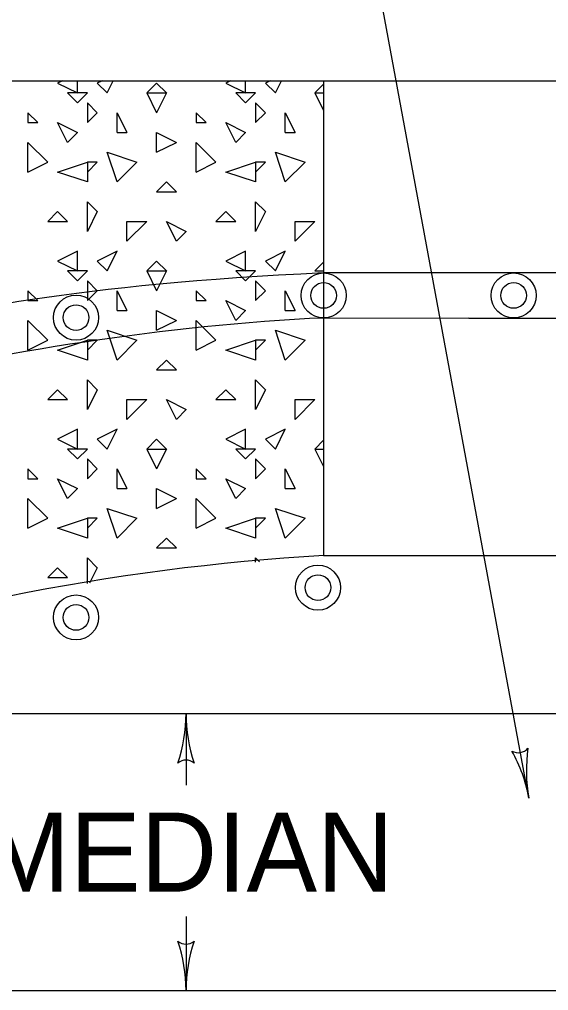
# Model space of a CAD drawing. Extents: x 1001.8 to 1053.4, y 1000.5 to 1021.5.
# Drawn here: x 1031.783 to 1033.12, y 1014.754 to 1017.209 of the extents above; entities that cross this region are included whole.
import ezdxf

# ---------------------------------------------------------------- set-up
doc = ezdxf.new("R2010")
doc.units = 0
doc.layers.add('Level 1', color=7, linetype='Continuous')

msp = doc.modelspace()

# ---------------------------------------------------------------- linework, layer by layer
at = {"layer": 'Level 1'}
for p, q in [((1030.1725, 1017.0546), (1032.5514, 1017.0546)), ((1031.8914, 1017.0546), (1031.8793, 1017.0485)), ((1031.9293, 1017.0235), (1031.9293, 1017.0546)), ((1031.9914, 1017.0546), (1031.9793, 1017.0485)), ((1032.0043, 1017.0235), (1032.0198, 1017.0546)), ((1032.3164, 1017.0546), (1032.3043, 1017.0485)), ((1032.3543, 1017.0235), (1032.3543, 1017.0546)), ((1032.4164, 1017.0546), (1032.4043, 1017.0485)), ((1032.4293, 1017.0235), (1032.4448, 1017.0546)), ((1032.5514, 1017.0546), (1035.25, 1017.0546)), ((1031.8793, 1017.0485), (1031.9293, 1017.0235)), ((1031.9793, 1017.0485), (1032.0043, 1017.0235)), ((1032.1293, 1017.0485), (1032.1043, 1017.0235)), ((1032.1293, 1017.0485), (1032.1543, 1017.0235)), ((1032.3043, 1017.0485), (1032.3543, 1017.0235)), ((1032.4043, 1017.0485), (1032.4293, 1017.0235)), ((1032.5514, 1017.0457), (1032.5293, 1017.0235)), ((1031.9043, 1017.0235), (1031.9293, 1016.9985)), ((1031.9543, 1017.0235), (1031.9043, 1017.0235)), ((1031.9293, 1016.9985), (1031.9543, 1017.0235)), ((1032.1043, 1017.0235), (1032.1543, 1017.0235)), ((1032.1043, 1017.0235), (1032.1293, 1016.9735)), ((1032.1043, 1017.0235), (1032.1543, 1017.0235)), ((1032.1543, 1017.0235), (1032.1293, 1016.9735)), ((1032.3293, 1017.0235), (1032.3543, 1016.9985)), ((1032.3793, 1017.0235), (1032.3293, 1017.0235)), ((1032.3543, 1016.9985), (1032.3793, 1017.0235)), ((1032.5293, 1017.0235), (1032.5514, 1017.0235)), ((1032.5293, 1017.0235), (1032.5514, 1016.9792)), ((1032.5293, 1017.0235), (1032.5514, 1017.0235)), ((1031.9793, 1016.9735), (1031.9543, 1016.9985)), ((1031.9543, 1016.9985), (1031.9543, 1016.9485)), ((1032.4043, 1016.9735), (1032.3793, 1016.9985)), ((1032.3793, 1016.9985), (1032.3793, 1016.9485)), ((1031.8043, 1016.9735), (1031.8043, 1016.9485)), ((1031.8293, 1016.9485), (1031.8043, 1016.9735)), ((1031.9543, 1016.9485), (1031.9793, 1016.9735)), ((1032.2293, 1016.9735), (1032.2293, 1016.9485)), ((1032.2543, 1016.9485), (1032.2293, 1016.9735)), ((1032.3793, 1016.9485), (1032.4043, 1016.9735)), ((1031.8043, 1016.9485), (1031.8293, 1016.9485)), ((1032.2293, 1016.9485), (1032.2543, 1016.9485)), ((1031.9043, 1016.8985), (1031.9293, 1016.9235)), ((1032.0293, 1016.9235), (1032.0543, 1016.9235)), ((1032.3293, 1016.8985), (1032.3543, 1016.9235)), ((1032.4543, 1016.9235), (1032.4793, 1016.9235)), ((1032.1293, 1016.8735), (1032.1793, 1016.8985)), ((1031.8043, 1016.8235), (1031.8543, 1016.8485)), ((1031.8793, 1016.8235), (1031.9543, 1016.8485)), ((1031.9543, 1016.8485), (1031.9543, 1016.7985)), ((1031.9543, 1016.8485), (1031.9543, 1016.8235)), ((1031.9543, 1016.8235), (1031.9793, 1016.8485)), ((1031.9793, 1016.8485), (1031.9543, 1016.8485)), ((1032.0293, 1016.7985), (1032.0793, 1016.8485)), ((1032.2293, 1016.8235), (1032.2793, 1016.8485)), ((1032.3043, 1016.8235), (1032.3793, 1016.8485)), ((1032.3793, 1016.8485), (1032.3793, 1016.7985)), ((1032.3793, 1016.8485), (1032.3793, 1016.8235)), ((1032.3793, 1016.8235), (1032.4043, 1016.8485)), ((1032.4043, 1016.8485), (1032.3793, 1016.8485)), ((1032.4543, 1016.7985), (1032.5043, 1016.8485)), ((1031.9543, 1016.7985), (1031.8793, 1016.8235)), ((1032.3793, 1016.7985), (1032.3043, 1016.8235)), ((1032.1293, 1016.7735), (1032.1793, 1016.7735)), ((1031.9543, 1016.7485), (1031.9793, 1016.7235)), ((1031.9543, 1016.6735), (1031.9543, 1016.7485)), ((1032.3793, 1016.7485), (1032.4043, 1016.7235)), ((1032.3793, 1016.6735), (1032.3793, 1016.7485)), ((1031.9793, 1016.7235), (1031.9543, 1016.6735)), ((1032.4043, 1016.7235), (1032.3793, 1016.6735)), ((1031.8543, 1016.6985), (1031.9043, 1016.6985)), ((1032.0543, 1016.6485), (1032.1043, 1016.6985)), ((1032.2793, 1016.6985), (1032.3293, 1016.6985)), ((1032.4793, 1016.6485), (1032.5293, 1016.6985)), ((1032.1793, 1016.6485), (1032.2043, 1016.6735)), ((1031.9293, 1016.6235), (1031.8793, 1016.5985)), ((1031.9293, 1016.5735), (1031.9293, 1016.6235)), ((1032.0293, 1016.6235), (1031.9793, 1016.5985)), ((1032.0043, 1016.5735), (1032.0293, 1016.6235)), ((1032.3543, 1016.6235), (1032.3043, 1016.5985)), ((1032.3543, 1016.5735), (1032.3543, 1016.6235)), ((1032.4543, 1016.6235), (1032.4043, 1016.5985)), ((1032.4293, 1016.5735), (1032.4543, 1016.6235)), ((1031.8793, 1016.5985), (1031.9293, 1016.5735)), ((1031.9793, 1016.5985), (1032.0043, 1016.5735)), ((1032.1293, 1016.5985), (1032.1043, 1016.5735)), ((1032.1293, 1016.5985), (1032.1543, 1016.5735)), ((1032.3043, 1016.5985), (1032.3543, 1016.5735)), ((1032.4043, 1016.5985), (1032.4293, 1016.5735)), ((1032.5514, 1016.5957), (1032.5293, 1016.5735)), ((1031.9043, 1016.5735), (1031.9293, 1016.5485)), ((1031.9543, 1016.5735), (1031.9043, 1016.5735)), ((1031.9293, 1016.5485), (1031.9543, 1016.5735)), ((1032.1043, 1016.5735), (1032.1543, 1016.5735)), ((1032.1043, 1016.5735), (1032.1293, 1016.5235)), ((1032.1043, 1016.5735), (1032.1543, 1016.5735)), ((1032.1543, 1016.5735), (1032.1293, 1016.5235)), ((1032.3293, 1016.5735), (1032.3543, 1016.5485)), ((1032.3793, 1016.5735), (1032.3293, 1016.5735)), ((1032.3543, 1016.5485), (1032.3793, 1016.5735)), ((1032.5293, 1016.5735), (1032.5514, 1016.5735)), ((1032.5293, 1016.5735), (1032.5514, 1016.5735)), ((1031.9793, 1016.5235), (1031.9543, 1016.5485)), ((1031.9543, 1016.5485), (1031.9543, 1016.4985)), ((1032.4043, 1016.5235), (1032.3793, 1016.5485)), ((1032.3793, 1016.5485), (1032.3793, 1016.4985)), ((1031.8043, 1016.5235), (1031.8043, 1016.4985)), ((1031.8293, 1016.4985), (1031.8043, 1016.5235)), ((1031.9543, 1016.4985), (1031.9793, 1016.5235)), ((1032.2293, 1016.5235), (1032.2293, 1016.4985)), ((1032.2543, 1016.4985), (1032.2293, 1016.5235)), ((1032.3793, 1016.4985), (1032.4043, 1016.5235)), ((1031.8043, 1016.4985), (1031.8293, 1016.4985)), ((1032.2293, 1016.4985), (1032.2543, 1016.4985)), ((1032.0293, 1016.4735), (1032.0543, 1016.4735)), ((1032.3293, 1016.4485), (1032.3543, 1016.4735)), ((1032.4543, 1016.4735), (1032.4793, 1016.4735)), ((1032.1293, 1016.4235), (1032.1793, 1016.4485)), ((1031.8043, 1016.3735), (1031.8543, 1016.3985)), ((1031.8793, 1016.3735), (1031.9543, 1016.3985)), ((1031.9543, 1016.3985), (1031.9543, 1016.3485)), ((1031.9543, 1016.3985), (1031.9543, 1016.3735)), ((1031.9543, 1016.3735), (1031.9793, 1016.3985)), ((1031.9793, 1016.3985), (1031.9543, 1016.3985)), ((1032.0293, 1016.3485), (1032.0793, 1016.3985)), ((1032.2293, 1016.3735), (1032.2793, 1016.3985)), ((1032.3043, 1016.3735), (1032.3793, 1016.3985)), ((1032.3793, 1016.3985), (1032.3793, 1016.3485)), ((1032.3793, 1016.3985), (1032.3793, 1016.3735)), ((1032.3793, 1016.3735), (1032.4043, 1016.3985)), ((1032.4043, 1016.3985), (1032.3793, 1016.3985)), ((1032.4543, 1016.3485), (1032.5043, 1016.3985)), ((1031.9543, 1016.3485), (1031.8793, 1016.3735)), ((1032.3793, 1016.3485), (1032.3043, 1016.3735)), ((1032.1293, 1016.3235), (1032.1793, 1016.3235)), ((1031.9543, 1016.2985), (1031.9793, 1016.2735)), ((1031.9543, 1016.2235), (1031.9543, 1016.2985)), ((1032.3793, 1016.2985), (1032.4043, 1016.2735)), ((1032.3793, 1016.2235), (1032.3793, 1016.2985)), ((1031.9793, 1016.2735), (1031.9543, 1016.2235)), ((1032.4043, 1016.2735), (1032.3793, 1016.2235)), ((1031.8543, 1016.2485), (1031.9043, 1016.2485)), ((1032.0543, 1016.1985), (1032.1043, 1016.2485)), ((1032.2793, 1016.2485), (1032.3293, 1016.2485)), ((1032.4793, 1016.1985), (1032.5293, 1016.2485)), ((1032.1793, 1016.1985), (1032.2043, 1016.2235)), ((1031.9293, 1016.1735), (1031.8793, 1016.1485)), ((1031.9293, 1016.1235), (1031.9293, 1016.1735)), ((1032.0293, 1016.1735), (1031.9793, 1016.1485)), ((1032.0043, 1016.1235), (1032.0293, 1016.1735)), ((1032.3543, 1016.1735), (1032.3043, 1016.1485)), ((1032.3543, 1016.1235), (1032.3543, 1016.1735)), ((1032.4543, 1016.1735), (1032.4043, 1016.1485)), ((1032.4293, 1016.1235), (1032.4543, 1016.1735)), ((1031.8793, 1016.1485), (1031.9293, 1016.1235)), ((1031.9793, 1016.1485), (1032.0043, 1016.1235)), ((1032.1293, 1016.1485), (1032.1043, 1016.1235)), ((1032.1293, 1016.1485), (1032.1543, 1016.1235)), ((1032.3043, 1016.1485), (1032.3543, 1016.1235)), ((1032.4043, 1016.1485), (1032.4293, 1016.1235)), ((1032.5514, 1016.1457), (1032.5293, 1016.1235)), ((1031.9043, 1016.1235), (1031.9293, 1016.0985)), ((1031.9543, 1016.1235), (1031.9043, 1016.1235)), ((1031.9293, 1016.0985), (1031.9543, 1016.1235)), ((1032.1043, 1016.1235), (1032.1543, 1016.1235)), ((1032.1043, 1016.1235), (1032.1293, 1016.0735)), ((1032.1043, 1016.1235), (1032.1543, 1016.1235)), ((1032.1543, 1016.1235), (1032.1293, 1016.0735)), ((1032.3293, 1016.1235), (1032.3543, 1016.0985)), ((1032.3793, 1016.1235), (1032.3293, 1016.1235)), ((1032.3543, 1016.0985), (1032.3793, 1016.1235)), ((1032.5293, 1016.1235), (1032.5514, 1016.1235)), ((1032.5293, 1016.1235), (1032.5514, 1016.0792)), ((1032.5293, 1016.1235), (1032.5514, 1016.1235)), ((1031.9793, 1016.0735), (1031.9543, 1016.0985)), ((1031.9543, 1016.0985), (1031.9543, 1016.0485)), ((1032.4043, 1016.0735), (1032.3793, 1016.0985)), ((1032.3793, 1016.0985), (1032.3793, 1016.0485)), ((1031.8043, 1016.0735), (1031.8043, 1016.0485)), ((1031.8293, 1016.0485), (1031.8043, 1016.0735)), ((1031.9543, 1016.0485), (1031.9793, 1016.0735)), ((1032.2293, 1016.0735), (1032.2293, 1016.0485)), ((1032.2543, 1016.0485), (1032.2293, 1016.0735)), ((1032.3793, 1016.0485), (1032.4043, 1016.0735)), ((1031.8043, 1016.0485), (1031.8293, 1016.0485)), ((1032.2293, 1016.0485), (1032.2543, 1016.0485)), ((1031.9043, 1015.9985), (1031.9293, 1016.0235)), ((1032.0293, 1016.0235), (1032.0543, 1016.0235)), ((1032.3293, 1015.9985), (1032.3543, 1016.0235)), ((1032.4543, 1016.0235), (1032.4793, 1016.0235)), ((1032.1293, 1015.9735), (1032.1793, 1015.9985)), ((1031.8043, 1015.9235), (1031.8543, 1015.9485)), ((1031.8793, 1015.9235), (1031.9543, 1015.9485)), ((1031.9543, 1015.9485), (1031.9543, 1015.8985)), ((1031.9543, 1015.9485), (1031.9543, 1015.9235)), ((1031.9543, 1015.9235), (1031.9793, 1015.9485)), ((1031.9793, 1015.9485), (1031.9543, 1015.9485)), ((1032.0293, 1015.8985), (1032.0793, 1015.9485)), ((1032.2293, 1015.9235), (1032.2793, 1015.9485)), ((1032.3043, 1015.9235), (1032.3793, 1015.9485)), ((1032.3793, 1015.9485), (1032.3793, 1015.8985)), ((1032.3793, 1015.9485), (1032.3793, 1015.9235)), ((1032.3793, 1015.9235), (1032.4043, 1015.9485)), ((1032.4043, 1015.9485), (1032.3793, 1015.9485)), ((1032.4543, 1015.8985), (1032.5043, 1015.9485)), ((1031.9543, 1015.8985), (1031.8793, 1015.9235)), ((1032.3793, 1015.8985), (1032.3043, 1015.9235)), ((1032.1293, 1015.8735), (1032.1793, 1015.8735)), ((1032.5514, 1015.8546), (1032.9187, 1015.8546)), ((1032.9187, 1015.8546), (1035.25, 1015.8546)), ((1031.9543, 1015.8485), (1031.9793, 1015.8235)), ((1031.9543, 1015.7837), (1031.9543, 1015.8485)), ((1032.3793, 1015.8485), (1032.3892, 1015.8386)), ((1032.3793, 1015.8377), (1032.3793, 1015.8485)), ((1031.9793, 1015.8235), (1031.9598, 1015.7846)), ((1031.8543, 1015.7985), (1031.9043, 1015.7985)), ((1030.7569, 1015.4546), (1035.25, 1015.4546)), ((1032.2036, 1015.4546), (1032.2036, 1015.274)), ((1032.2036, 1014.9415), (1032.2036, 1014.7546)), ((1029.4888, 1014.7546), (1035.25, 1014.7546))]:
    msp.add_line(p, q, dxfattribs=at)
for points in [[(1033.0701, 1015.2409), (1032.5657, 1017.971), (1031.9696, 1017.971), (1031.7862, 1018.6134)], [(1032.5514, 1017.0546), (1032.5514, 1015.8546)], [(1032.0293, 1016.9235), (1032.0293, 1016.9735), (1032.0543, 1016.9235)], [(1032.4543, 1016.9235), (1032.4543, 1016.9735), (1032.4793, 1016.9235)], [(1031.9043, 1016.8985), (1031.8793, 1016.9485), (1031.9293, 1016.9235)], [(1032.3293, 1016.8985), (1032.3043, 1016.9485), (1032.3543, 1016.9235)], [(1032.1293, 1016.8735), (1032.1293, 1016.9235), (1032.1793, 1016.8985)], [(1031.8043, 1016.8235), (1031.8043, 1016.8985), (1031.8543, 1016.8485)], [(1032.2293, 1016.8235), (1032.2293, 1016.8985), (1032.2793, 1016.8485)], [(1032.0293, 1016.7985), (1032.0043, 1016.8735), (1032.0793, 1016.8485)], [(1032.4543, 1016.7985), (1032.4293, 1016.8735), (1032.5043, 1016.8485)], [(1032.1293, 1016.7735), (1032.1543, 1016.7985), (1032.1793, 1016.7735)], [(1031.8543, 1016.6985), (1031.8793, 1016.7235), (1031.9043, 1016.6985)], [(1032.2793, 1016.6985), (1032.3043, 1016.7235), (1032.3293, 1016.6985)], [(1032.0543, 1016.6485), (1032.0543, 1016.6985), (1032.1043, 1016.6985)], [(1032.1793, 1016.6485), (1032.1543, 1016.6985), (1032.2043, 1016.6735)], [(1032.4793, 1016.6485), (1032.4793, 1016.6985), (1032.5293, 1016.6985)], [(1035.3626, 1016.5685), (1032.5514, 1016.5685)], [(1032.0293, 1016.4735), (1032.0293, 1016.5235), (1032.0543, 1016.4735)], [(1032.4543, 1016.4735), (1032.4543, 1016.5235), (1032.4793, 1016.4735)], [(1032.3293, 1016.4485), (1032.3043, 1016.4985), (1032.3543, 1016.4735)], [(1032.1293, 1016.4235), (1032.1293, 1016.4735), (1032.1793, 1016.4485)], [(1031.8043, 1016.3735), (1031.8043, 1016.4485), (1031.8543, 1016.3985)], [(1032.2293, 1016.3735), (1032.2293, 1016.4485), (1032.2793, 1016.3985)], [(1032.9181, 1016.4541), (1032.5156, 1016.4535)], [(1032.9181, 1016.4541), (1035.157, 1016.4541)], [(1032.0293, 1016.3485), (1032.0043, 1016.4235), (1032.0793, 1016.3985)], [(1032.4543, 1016.3485), (1032.4293, 1016.4235), (1032.5043, 1016.3985)], [(1032.1293, 1016.3235), (1032.1543, 1016.3485), (1032.1793, 1016.3235)], [(1031.8543, 1016.2485), (1031.8793, 1016.2735), (1031.9043, 1016.2485)], [(1032.2793, 1016.2485), (1032.3043, 1016.2735), (1032.3293, 1016.2485)], [(1032.0543, 1016.1985), (1032.0543, 1016.2485), (1032.1043, 1016.2485)], [(1032.1793, 1016.1985), (1032.1543, 1016.2485), (1032.2043, 1016.2235)], [(1032.4793, 1016.1985), (1032.4793, 1016.2485), (1032.5293, 1016.2485)], [(1032.0293, 1016.0235), (1032.0293, 1016.0735), (1032.0543, 1016.0235)], [(1032.4543, 1016.0235), (1032.4543, 1016.0735), (1032.4793, 1016.0235)], [(1031.9043, 1015.9985), (1031.8793, 1016.0485), (1031.9293, 1016.0235)], [(1032.3293, 1015.9985), (1032.3043, 1016.0485), (1032.3543, 1016.0235)], [(1032.1293, 1015.9735), (1032.1293, 1016.0235), (1032.1793, 1015.9985)], [(1031.8043, 1015.9235), (1031.8043, 1015.9985), (1031.8543, 1015.9485)], [(1032.2293, 1015.9235), (1032.2293, 1015.9985), (1032.2793, 1015.9485)], [(1032.0293, 1015.8985), (1032.0043, 1015.9735), (1032.0793, 1015.9485)], [(1032.4543, 1015.8985), (1032.4293, 1015.9735), (1032.5043, 1015.9485)], [(1032.1293, 1015.8735), (1032.1543, 1015.8985), (1032.1793, 1015.8735)], [(1031.8543, 1015.7985), (1031.8793, 1015.8235), (1031.9043, 1015.7985)]]:
    msp.add_lwpolyline(points, dxfattribs=at)
for centre, radius in [((1032.5514, 1016.5117), 0.0569), ((1033.0314, 1016.5117), 0.0569), ((1032.5514, 1016.5117), 0.0325), ((1033.0314, 1016.5117), 0.0325), ((1031.9257, 1016.4556), 0.0569), ((1031.9257, 1016.4556), 0.0325), ((1032.537, 1015.7731), 0.0569), ((1032.537, 1015.7731), 0.0325), ((1031.9257, 1015.6978), 0.0569), ((1031.9257, 1015.6978), 0.0325)]:
    msp.add_circle(centre, radius, dxfattribs=at)
for centre, radius, start, end in [((1032.897, 1010.0788), 6.3861, 93.42408, 115.25368), ((1032.897, 1010.0788), 5.7861, 93.42408, 125.23956), ((1031.813, 1015.4546), 0.3906, 341.3472, 359.9939), ((1032.5942, 1015.4546), 0.3906, 179.9878, 180), ((1032.5942, 1015.4546), 0.3906, 180, 198.6688), ((1033.0431, 1015.387), 0.0313, 239.2427, 321.3593), ((1032.686, 1015.1699), 0.3906, 10.4681, 29.1368), ((1033.4542, 1015.3119), 0.3906, 171.8152, 190.4619), ((1032.2035, 1015.306), 0.0313, 48.7746, 130.8913), ((1032.686, 1015.1699), 0.3906, 10.4558, 10.4681), ((1032.2036, 1014.9031), 0.0313, 228.7746, 310.8913), ((1031.813, 1014.7546), 0.3906, 0, 18.6688), ((1032.5942, 1014.7546), 0.3906, 161.3472, 179.9939), ((1031.813, 1014.7546), 0.3906, 359.9878, 0)]:
    msp.add_arc(centre, radius, start, end, dxfattribs=at)
msp.add_open_spline([(1032.5514, 1016.5685), (1031.9258, 1016.5392), (1031.2984, 1016.405), (1030.7462, 1016.2369), (1030.2535, 1016.0336), (1029.9113, 1015.861)], degree=3, dxfattribs=at)

# ---------------------------------------------------------------- texts
msp.add_text('MEDIAN', height=0.2, dxfattribs=at).set_placement((1031.6878, 1015.0046))

doc.saveas('drawing.dxf')
